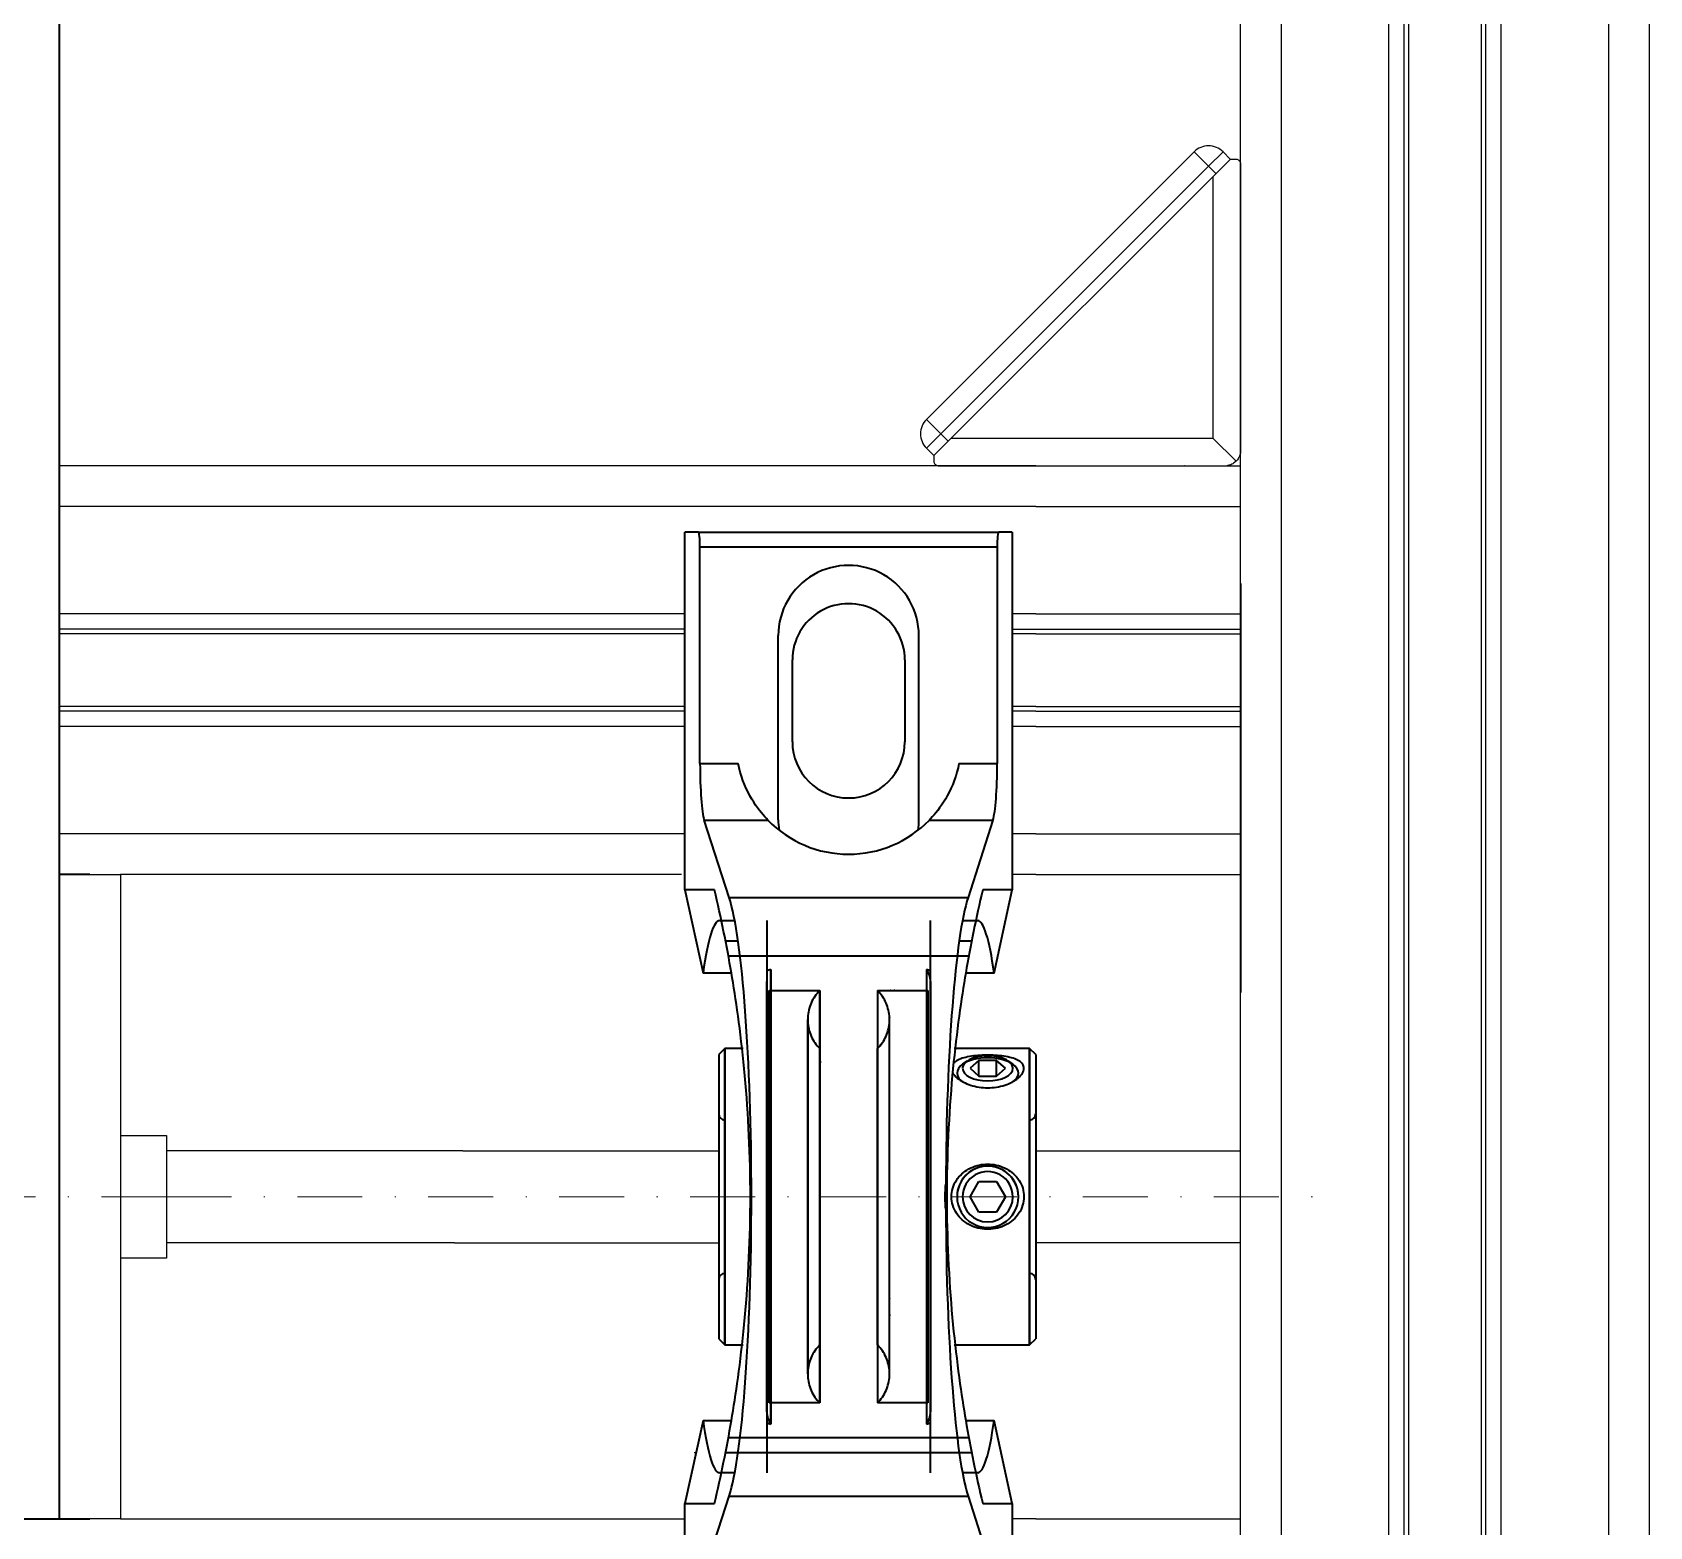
# Model space of a CAD drawing. Header units: millimetres. Extents: x -3183 to 3067, y 1033 to 2218.
# Drawn here: x 2220 to 2378.1, y 1538.7 to 1684.9 of the extents above; entities that cross this region are included whole.
import ezdxf

# ---------------------------------------------------------------- set-up
doc = ezdxf.new("R2010")
doc.units = ezdxf.units.MM
doc.linetypes.add('KRESKAKROPKA2', pattern=[12.7, 6.35, -3.175, 0, -3.175])
doc.linetypes.add('phl_thick', pattern=[0])
doc.layers.add('Kontury', color=7, linetype='Continuous', lineweight=35)
doc.layers.add('oś', color=7, linetype='KRESKAKROPKA2', lineweight=13)
doc.layers.add('projection', color=7, linetype='Continuous')

msp = doc.modelspace()

# ---------------------------------------------------------------- linework, layer by layer
for p, q in [((2318.1088, 1642.51544), (2222.6088, 1642.51544)), ((2318.1088, 1638.51544), (2222.6088, 1638.51544)), ((2283.79812, 1628.01544), (2222.6088, 1628.01544)), ((2318.1088, 1628.01544), (2315.79812, 1628.01544)), ((2283.79812, 1626.51544), (2222.6088, 1626.51544)), ((2283.79812, 1626.07305), (2222.6088, 1626.07305)), ((2315.79812, 1626.51544), (2318.1088, 1626.51544)), ((2318.1088, 1626.07305), (2315.79812, 1626.07305)), ((2283.79812, 1618.95783), (2222.6088, 1618.95783)), ((2283.79812, 1618.51544), (2222.6088, 1618.51544)), ((2318.1088, 1618.95783), (2315.79812, 1618.95783)), ((2318.1088, 1618.51544), (2315.79812, 1618.51544)), ((2283.79812, 1617.01544), (2222.6088, 1617.01544)), ((2318.1088, 1617.01544), (2315.79812, 1617.01544)), ((2283.79812, 1606.51544), (2222.6088, 1606.51544)), ((2318.1088, 1606.51544), (2315.79812, 1606.51544)), ((2225.6088, 1602.51544), (2228.6088, 1602.51544)), ((2228.6088, 1602.51544), (2228.6088, 1539.51544)), ((2283.47082, 1602.51544), (2228.6088, 1602.51544)), ((2318.1088, 1602.51544), (2315.79812, 1602.51544)), ((2228.6088, 1577.01544), (2233.1088, 1577.01544)), ((2233.1088, 1577.01544), (2233.1088, 1565.01544)), ((2262.09793, 1575.51544), (2233.1088, 1575.51544)), ((2262.09793, 1575.51544), (2265.23714, 1575.51544)), ((2265.23714, 1575.51544), (2287.09812, 1575.51544)), ((2318.09812, 1575.51544), (2338.1088, 1575.51544)), ((2261.2847, 1566.51544), (2233.1088, 1566.51544)), ((2261.2847, 1566.51544), (2265.23714, 1566.51544)), ((2265.23714, 1566.51544), (2287.09812, 1566.51544)), ((2338.1088, 1566.51544), (2318.09812, 1566.51544)), ((2233.1088, 1565.01544), (2228.6088, 1565.01544)), ((2284.68508, 1546.01544), (2284.88909, 1546.01544)), ((2228.6088, 1539.51544), (2225.6088, 1539.51544)), ((2228.6088, 1539.51544), (2250.27382, 1539.51544)), ((2250.27382, 1539.51544), (2283.79812, 1539.51544)), ((2318.1088, 1539.51544), (2315.79812, 1539.51544))]:
    msp.add_line(p, q)
at = {"layer": 'Kontury'}
for p, q in [((2222.6088, 1916.79216), (2222.6088, 1539.51544)), ((2283.79812, 1601.01544), (2283.79812, 1636.01544)), ((2285.12351, 1636.01544), (2283.79812, 1636.01544)), ((2285.12351, 1636.01544), (2314.47273, 1636.01544)), ((2315.79812, 1636.01544), (2314.47273, 1636.01544)), ((2315.79812, 1636.01544), (2315.79812, 1601.01544)), ((2285.27077, 1634.56544), (2314.32546, 1634.56544)), ((2285.27077, 1613.38564), (2285.27077, 1634.56544)), ((2314.32546, 1634.56544), (2314.32546, 1613.38564)), ((2338.1088, 1630.99955), (2338.1088, 1590.99955)), ((2292.92312, 1625.89044), (2292.92312, 1625.89044)), ((2292.92312, 1607.89044), (2292.92312, 1625.89044)), ((2306.67312, 1625.89044), (2306.67312, 1625.89044)), ((2306.67312, 1607.89044), (2306.67312, 1625.89044)), ((2294.29812, 1615.51544), (2294.29812, 1623.51544)), ((2294.29812, 1623.51544), (2294.29812, 1623.51544)), ((2305.29812, 1623.51544), (2305.29812, 1615.51544)), ((2305.29812, 1623.51544), (2305.29812, 1623.51544)), ((2294.29812, 1615.51544), (2294.29812, 1615.51544)), ((2305.29812, 1615.51544), (2305.29812, 1615.51544)), ((2285.27077, 1613.38564), (2289.00627, 1613.38564)), ((2289.09675, 1612.97001), (2289.00627, 1613.38564)), ((2289.20438, 1612.5538), (2289.09675, 1612.97001)), ((2310.49948, 1612.97001), (2310.39186, 1612.5538)), ((2310.58996, 1613.38564), (2310.49948, 1612.97001)), ((2310.58996, 1613.38564), (2314.32546, 1613.38564)), ((2289.32855, 1612.14082), (2289.20438, 1612.5538)), ((2289.46834, 1611.73468), (2289.32855, 1612.14082)), ((2289.62204, 1611.33854), (2289.46834, 1611.73468)), ((2289.78778, 1610.95549), (2289.62204, 1611.33854)), ((2309.9742, 1611.33854), (2309.80845, 1610.95549)), ((2310.12789, 1611.73468), (2309.9742, 1611.33854)), ((2310.26768, 1612.14082), (2310.12789, 1611.73468)), ((2310.39186, 1612.5538), (2310.26768, 1612.14082)), ((2289.96353, 1610.588), (2289.78778, 1610.95549)), ((2290.14665, 1610.23825), (2289.96353, 1610.588)), ((2290.33442, 1609.90843), (2290.14665, 1610.23825)), ((2290.52389, 1609.60038), (2290.33442, 1609.90843)), ((2290.71189, 1609.31541), (2290.52389, 1609.60038)), ((2309.07234, 1609.60038), (2308.88434, 1609.31541)), ((2309.26181, 1609.90843), (2309.07234, 1609.60038)), ((2309.44958, 1610.23825), (2309.26181, 1609.90843)), ((2309.6327, 1610.588), (2309.44958, 1610.23825)), ((2309.80845, 1610.95549), (2309.6327, 1610.588)), ((2290.89739, 1609.05192), (2290.71189, 1609.31541)), ((2291.08444, 1608.80199), (2290.89739, 1609.05192)), ((2291.26959, 1608.5682), (2291.08444, 1608.80199)), ((2291.44866, 1608.35402), (2291.26959, 1608.5682)), ((2291.6172, 1608.16207), (2291.44866, 1608.35402)), ((2291.77069, 1607.99477), (2291.6172, 1608.16207)), ((2291.90477, 1607.85414), (2291.77069, 1607.99477)), ((2307.82554, 1607.99477), (2307.69138, 1607.85408)), ((2307.97904, 1608.16207), (2307.82554, 1607.99477)), ((2308.14757, 1608.35402), (2307.97904, 1608.16207)), ((2308.32665, 1608.5682), (2308.14757, 1608.35402)), ((2308.51179, 1608.80199), (2308.32665, 1608.5682)), ((2308.69884, 1609.05192), (2308.51179, 1608.80199)), ((2308.88434, 1609.31541), (2308.69884, 1609.05192)), ((2285.6827, 1607.85408), (2291.90486, 1607.85408)), ((2288.11774, 1600.29455), (2285.6827, 1607.85408)), ((2292.92312, 1607.89044), (2292.92312, 1607.89044)), ((2306.67312, 1607.89044), (2306.67312, 1607.89044)), ((2307.69138, 1607.85408), (2313.91353, 1607.85408)), ((2313.91353, 1607.85408), (2311.47849, 1600.29455)), ((2225.6088, 1602.51544), (2222.6088, 1602.51544)), ((2283.79812, 1601.01544), (2285.57205, 1592.88544)), ((2286.68922, 1601.01544), (2283.79812, 1601.01544)), ((2288.11774, 1600.29455), (2311.47849, 1600.29455)), ((2315.79812, 1601.01544), (2312.90701, 1601.01544)), ((2314.02419, 1592.88544), (2315.79812, 1601.01544)), ((2287.18015, 1598.01544), (2288.66411, 1598.01544)), ((2291.79812, 1598.01544), (2291.79812, 1544.01544)), ((2307.79812, 1544.01544), (2307.79812, 1598.01544)), ((2310.93213, 1598.01544), (2312.41608, 1598.01544)), ((2288.98981, 1596.01544), (2287.77162, 1596.01544)), ((2311.82461, 1596.01544), (2310.60642, 1596.01544)), ((2288.04724, 1594.56544), (2311.549, 1594.56544)), ((2288.34531, 1592.88544), (2285.57205, 1592.88544)), ((2288.42538, 1592.41094), (2288.34531, 1592.88542)), ((2288.50616, 1591.92108), (2288.42538, 1592.41094)), ((2292.18889, 1593.24941), (2292.18889, 1548.78146)), ((2292.18889, 1548.78146), (2292.18889, 1593.24941)), ((2307.40735, 1593.24941), (2307.40735, 1548.78146)), ((2307.40735, 1593.24941), (2307.40735, 1548.78146)), ((2311.17085, 1592.41094), (2311.09007, 1591.92108)), ((2311.25092, 1592.88542), (2311.17085, 1592.41094)), ((2314.02419, 1592.88544), (2311.25092, 1592.88544)), ((2288.58728, 1591.41694), (2288.50616, 1591.92108)), ((2288.66839, 1590.8998), (2288.58728, 1591.41694)), ((2288.74913, 1590.37099), (2288.66839, 1590.8998)), ((2291.79812, 1571.01544), (2291.79812, 1592.06182)), ((2292.04812, 1591.17229), (2296.96969, 1591.17229)), ((2292.04812, 1550.85858), (2292.04812, 1591.17229)), ((2296.49813, 1590.60441), (2296.39725, 1590.44959)), ((2296.60605, 1590.7544), (2296.49813, 1590.60441)), ((2296.72078, 1590.89925), (2296.60605, 1590.7544)), ((2296.84208, 1591.03865), (2296.72078, 1590.89925)), ((2296.96969, 1591.17229), (2296.84208, 1591.03865)), ((2296.96969, 1550.85858), (2296.96969, 1591.17229)), ((2296.96969, 1591.17229), (2296.96969, 1550.85858)), ((2302.62654, 1591.17229), (2302.62654, 1550.85858)), ((2302.75415, 1591.03865), (2302.62654, 1591.17229)), ((2302.62654, 1591.17229), (2307.54812, 1591.17229)), ((2302.62654, 1591.17229), (2302.62654, 1550.85858)), ((2302.87545, 1590.89925), (2302.75415, 1591.03865)), ((2302.99019, 1590.7544), (2302.87545, 1590.89925)), ((2303.09811, 1590.60441), (2302.99019, 1590.7544)), ((2303.19898, 1590.44959), (2303.09811, 1590.60441)), ((2303.84794, 1591.15844), (2303.83852, 1591.15096)), ((2303.85821, 1591.1655), (2303.84794, 1591.15844)), ((2303.86926, 1591.1721), (2303.85821, 1591.1655)), ((2303.88101, 1591.17824), (2303.86926, 1591.1721)), ((2303.8934, 1591.1839), (2303.88101, 1591.17824)), ((2303.90635, 1591.18904), (2303.8934, 1591.1839)), ((2304.28536, 1591.18485), (2304.26584, 1591.19)), ((2304.3048, 1591.17922), (2304.28536, 1591.18485)), ((2304.32406, 1591.17313), (2304.3048, 1591.17922)), ((2304.34306, 1591.16658), (2304.32406, 1591.17313)), ((2304.36169, 1591.15961), (2304.34306, 1591.16658)), ((2304.37989, 1591.15222), (2304.36169, 1591.15961)), ((2307.54812, 1591.17229), (2307.54812, 1550.85858)), ((2307.79812, 1592.06182), (2307.79812, 1571.01544)), ((2310.92784, 1590.8998), (2310.84711, 1590.37099)), ((2311.00895, 1591.41694), (2310.92784, 1590.8998)), ((2311.09007, 1591.92108), (2311.00895, 1591.41694)), ((2288.82937, 1589.83037), (2288.74913, 1590.37099)), ((2288.91001, 1589.27051), (2288.82937, 1589.83037)), ((2288.99092, 1588.69066), (2288.91001, 1589.27051)), ((2295.86622, 1589.07886), (2295.83647, 1588.89649)), ((2295.90436, 1589.25967), (2295.86622, 1589.07886)), ((2295.95081, 1589.43852), (2295.90436, 1589.25967)), ((2296.00547, 1589.61503), (2295.95081, 1589.43852)), ((2296.06823, 1589.78883), (2296.00547, 1589.61503)), ((2296.13894, 1589.95955), (2296.06823, 1589.78883)), ((2296.21746, 1590.12682), (2296.13894, 1589.95955)), ((2296.30363, 1590.29028), (2296.21746, 1590.12682)), ((2296.39725, 1590.44959), (2296.30363, 1590.29028)), ((2303.29261, 1590.29028), (2303.19898, 1590.44959)), ((2303.37877, 1590.12682), (2303.29261, 1590.29028)), ((2303.45729, 1589.95955), (2303.37877, 1590.12682)), ((2303.52801, 1589.78883), (2303.45729, 1589.95955)), ((2303.59076, 1589.61503), (2303.52801, 1589.78883)), ((2303.64542, 1589.43852), (2303.59076, 1589.61503)), ((2303.69187, 1589.25967), (2303.64542, 1589.43852)), ((2303.73001, 1589.07886), (2303.69187, 1589.25967)), ((2303.75976, 1588.89649), (2303.73001, 1589.07886)), ((2310.68622, 1589.27051), (2310.60531, 1588.69066)), ((2310.76687, 1589.83037), (2310.68622, 1589.27051)), ((2310.84711, 1590.37099), (2310.76687, 1589.83037)), ((2289.07174, 1588.09145), (2288.99092, 1588.69066)), ((2289.1521, 1587.47352), (2289.07174, 1588.09145)), ((2289.23166, 1586.83768), (2289.1521, 1587.47352)), ((2295.80238, 1588.5286), (2295.79812, 1588.34386)), ((2295.79812, 1588.34387), (2295.79812, 1553.68701)), ((2295.79812, 1553.68701), (2295.79812, 1588.34387)), ((2295.79812, 1588.34386), (2295.80238, 1588.15913)), ((2295.81518, 1588.71294), (2295.80238, 1588.5286)), ((2295.80238, 1588.15913), (2295.81518, 1587.97479)), ((2295.83647, 1588.89649), (2295.81518, 1588.71294)), ((2295.81518, 1587.97479), (2295.83647, 1587.79124)), ((2295.83647, 1587.79124), (2295.86622, 1587.60887)), ((2295.86622, 1587.60887), (2295.90436, 1587.42806)), ((2295.90436, 1587.42806), (2295.95081, 1587.24921)), ((2303.64542, 1587.24921), (2303.69187, 1587.42806)), ((2303.69187, 1587.42806), (2303.73001, 1587.60887)), ((2303.73001, 1587.60887), (2303.75976, 1587.79124)), ((2303.78105, 1588.71294), (2303.75976, 1588.89649)), ((2303.75976, 1587.79124), (2303.78105, 1587.97479)), ((2303.79385, 1588.5286), (2303.78105, 1588.71294)), ((2303.78105, 1587.97479), (2303.79385, 1588.15913)), ((2303.79812, 1588.34386), (2303.79385, 1588.5286)), ((2303.79385, 1588.15913), (2303.79812, 1588.34386)), ((2303.79812, 1588.47179), (2303.79853, 1588.48071)), ((2303.79856, 1588.46258), (2303.79812, 1588.47179)), ((2303.79812, 1553.68701), (2303.79812, 1588.34387)), ((2303.79812, 1553.68701), (2303.79812, 1588.34387)), ((2303.79853, 1588.48071), (2303.79979, 1588.48971)), ((2303.79989, 1588.45325), (2303.79856, 1588.46258)), ((2303.79979, 1588.48971), (2303.80188, 1588.49877)), ((2303.80211, 1588.44384), (2303.79989, 1588.45325)), ((2303.80188, 1588.49877), (2303.80482, 1588.50784)), ((2303.80523, 1588.43439), (2303.80211, 1588.44384)), ((2303.80482, 1588.50784), (2303.8086, 1588.51688)), ((2303.80925, 1588.42494), (2303.80523, 1588.43439)), ((2303.8086, 1588.51688), (2303.81324, 1588.52587)), ((2303.81417, 1588.41554), (2303.80925, 1588.42494)), ((2303.81324, 1588.52587), (2303.81873, 1588.53475)), ((2303.82, 1588.40622), (2303.81417, 1588.41554)), ((2310.44413, 1587.47352), (2310.36457, 1586.83768)), ((2310.5245, 1588.09145), (2310.44413, 1587.47352)), ((2310.60531, 1588.69066), (2310.5245, 1588.09145)), ((2289.31006, 1586.18471), (2289.23166, 1586.83768)), ((2289.38693, 1585.51544), (2289.31006, 1586.18471)), ((2295.95081, 1587.24921), (2296.00547, 1587.0727)), ((2296.00547, 1587.0727), (2296.06823, 1586.8989)), ((2296.06823, 1586.8989), (2296.13894, 1586.72818)), ((2296.13894, 1586.72818), (2296.21746, 1586.56091)), ((2296.21746, 1586.56091), (2296.30363, 1586.39745)), ((2296.30363, 1586.39745), (2296.39725, 1586.23814)), ((2296.39725, 1586.23814), (2296.49813, 1586.08332)), ((2296.49813, 1586.08332), (2296.60605, 1585.93333)), ((2296.60605, 1585.93333), (2296.72078, 1585.78848)), ((2302.87545, 1585.78848), (2302.99019, 1585.93333)), ((2302.99019, 1585.93333), (2303.09811, 1586.08332)), ((2303.09811, 1586.08332), (2303.19898, 1586.23814)), ((2303.19898, 1586.23814), (2303.29261, 1586.39745)), ((2303.29261, 1586.39745), (2303.37877, 1586.56091)), ((2303.37877, 1586.56091), (2303.45729, 1586.72818)), ((2303.45729, 1586.72818), (2303.52801, 1586.8989)), ((2303.52801, 1586.8989), (2303.59076, 1587.0727)), ((2303.59076, 1587.0727), (2303.64542, 1587.24921)), ((2310.28618, 1586.18471), (2310.2093, 1585.51544)), ((2310.36457, 1586.83768), (2310.28618, 1586.18471)), ((2287.69812, 1585.51544), (2287.09812, 1584.91544)), ((2287.09812, 1584.91544), (2287.09812, 1571.01544)), ((2287.69812, 1571.01544), (2287.69812, 1585.51544)), ((2287.69812, 1585.51544), (2287.69812, 1571.01544)), ((2289.49334, 1585.51544), (2287.69812, 1585.51544)), ((2289.45863, 1584.86162), (2289.38693, 1585.51544)), ((2289.52835, 1584.19459), (2289.45863, 1584.86162)), ((2296.72078, 1585.78848), (2296.84208, 1585.64908)), ((2296.84208, 1585.64908), (2296.96969, 1585.51544)), ((2296.96969, 1571.01544), (2296.96969, 1585.51544)), ((2296.96969, 1585.51544), (2296.96969, 1571.01544)), ((2302.62654, 1585.51544), (2302.75415, 1585.64908)), ((2302.62654, 1571.01544), (2302.62654, 1585.51544)), ((2302.62654, 1585.51544), (2302.62654, 1571.01544)), ((2302.75415, 1585.64908), (2302.87545, 1585.78848)), ((2310.1376, 1584.86162), (2310.06788, 1584.19459)), ((2317.49812, 1585.51544), (2310.10289, 1585.51544)), ((2310.2093, 1585.51544), (2310.1376, 1584.86162)), ((2310.35372, 1584.30543), (2310.24002, 1584.22962)), ((2310.47949, 1584.37569), (2310.35372, 1584.30543)), ((2310.61602, 1584.44021), (2310.47949, 1584.37569)), ((2310.76165, 1584.49895), (2310.61602, 1584.44021)), ((2310.91449, 1584.55198), (2310.76165, 1584.49895)), ((2311.07397, 1584.59973), (2310.91449, 1584.55198)), ((2311.39056, 1584.28259), (2310.94863, 1583.9701)), ((2311.24408, 1584.6437), (2311.07397, 1584.59973)), ((2311.42435, 1584.68382), (2311.24408, 1584.6437)), ((2311.61373, 1584.71986), (2311.42435, 1584.68382)), ((2311.81099, 1584.75171), (2311.61373, 1584.71986)), ((2312.53209, 1584.32281), (2311.66607, 1583.57281)), ((2312.01476, 1584.77933), (2311.81099, 1584.75171)), ((2312.22369, 1584.80271), (2312.01476, 1584.77933)), ((2312.43642, 1584.82189), (2312.22369, 1584.80271)), ((2312.6514, 1584.83697), (2312.43642, 1584.82189)), ((2312.53209, 1582.80726), (2312.53209, 1584.32281)), ((2314.26414, 1584.32281), (2312.53209, 1584.32281)), ((2312.86703, 1584.84804), (2312.6514, 1584.83697)), ((2313.08169, 1584.85522), (2312.86703, 1584.84804)), ((2313.29366, 1584.85873), (2313.08169, 1584.85522)), ((2313.50257, 1584.85873), (2313.29366, 1584.85873)), ((2313.71455, 1584.85522), (2313.50257, 1584.85873)), ((2313.9292, 1584.84804), (2313.71455, 1584.85522)), ((2314.14483, 1584.83697), (2313.9292, 1584.84804)), ((2314.35981, 1584.82189), (2314.14483, 1584.83697)), ((2314.26414, 1582.80726), (2314.26414, 1584.32281)), ((2315.13017, 1583.57281), (2314.26414, 1584.32281)), ((2314.57254, 1584.80271), (2314.35981, 1584.82189)), ((2314.78148, 1584.77933), (2314.57254, 1584.80271)), ((2314.98525, 1584.75171), (2314.78148, 1584.77933)), ((2315.18251, 1584.71986), (2314.98525, 1584.75171)), ((2315.37189, 1584.68382), (2315.18251, 1584.71986)), ((2315.55215, 1584.6437), (2315.37189, 1584.68382)), ((2315.84761, 1583.9701), (2315.40568, 1584.28259)), ((2315.72226, 1584.59973), (2315.55215, 1584.6437)), ((2315.88174, 1584.55198), (2315.72226, 1584.59973)), ((2316.03458, 1584.49895), (2315.88174, 1584.55198)), ((2316.18021, 1584.44021), (2316.03458, 1584.49895)), ((2316.31675, 1584.37569), (2316.18021, 1584.44021)), ((2316.44252, 1584.30543), (2316.31675, 1584.37569)), ((2316.55621, 1584.22962), (2316.44252, 1584.30543)), ((2317.49812, 1571.01544), (2317.49812, 1585.51544)), ((2317.49812, 1585.51544), (2317.49812, 1571.01544)), ((2318.09812, 1584.91544), (2317.49812, 1585.51544)), ((2318.09812, 1584.91544), (2318.09812, 1571.01544)), ((2289.59578, 1583.51518), (2289.52835, 1584.19459)), ((2289.66066, 1582.82428), (2289.59578, 1583.51518)), ((2289.72272, 1582.12287), (2289.66066, 1582.82428)), ((2295.7102, 1584.2104), (2295.90918, 1584.19099)), ((2296.90481, 1584.197), (2297.10106, 1584.21769)), ((2309.93558, 1582.82428), (2309.87351, 1582.12287)), ((2310.00045, 1583.51518), (2309.93558, 1582.82428)), ((2309.96754, 1583.16468), (2310.00029, 1583.10167)), ((2310.00029, 1583.10167), (2310.08096, 1582.97993)), ((2310.06788, 1584.19459), (2310.00045, 1583.51518)), ((2310.13968, 1584.14846), (2310.05369, 1584.06216)), ((2310.08096, 1582.97993), (2310.17848, 1582.85905)), ((2310.24002, 1584.22962), (2310.13968, 1584.14846)), ((2310.17848, 1582.85905), (2310.29195, 1582.74017)), ((2310.29195, 1582.74017), (2310.41995, 1582.62446)), ((2311.66607, 1583.57281), (2312.53209, 1582.82281)), ((2312.53209, 1582.82281), (2314.26414, 1582.82281)), ((2312.53209, 1582.80726), (2314.26414, 1582.80726)), ((2314.26414, 1582.82281), (2315.13017, 1583.57281)), ((2316.37628, 1582.62446), (2316.50428, 1582.74017)), ((2316.50428, 1582.74017), (2316.61776, 1582.85905)), ((2316.65655, 1584.14846), (2316.55621, 1584.22962)), ((2316.61776, 1582.85905), (2316.71527, 1582.97993)), ((2316.74254, 1584.06216), (2316.65655, 1584.14846)), ((2316.71527, 1582.97993), (2316.79594, 1583.10167)), ((2316.81353, 1583.97119), (2316.74254, 1584.06216)), ((2316.79594, 1583.10167), (2316.85902, 1583.22301)), ((2316.8689, 1583.87607), (2316.81353, 1583.97119)), ((2316.85902, 1583.22301), (2316.90386, 1583.34274)), ((2316.90822, 1583.7774), (2316.8689, 1583.87607)), ((2316.90386, 1583.34274), (2316.93054, 1583.4597)), ((2316.93162, 1583.67602), (2316.90822, 1583.7774)), ((2316.93054, 1583.4597), (2316.93937, 1583.57281)), ((2316.93937, 1583.57281), (2316.93162, 1583.67602)), ((2289.78173, 1581.4119), (2289.72272, 1582.12287)), ((2289.83746, 1580.69219), (2289.78173, 1581.4119)), ((2309.8145, 1581.4119), (2309.75877, 1580.69219)), ((2309.87351, 1582.12287), (2309.8145, 1581.4119)), ((2310.41995, 1582.62446), (2310.56092, 1582.51311)), ((2310.56092, 1582.51311), (2310.71306, 1582.40726)), ((2310.71306, 1582.40726), (2310.86185, 1582.31503)), ((2310.86185, 1582.31503), (2311.01668, 1582.22894)), ((2311.01668, 1582.22894), (2311.18084, 1582.14715)), ((2311.18084, 1582.14715), (2311.35529, 1582.0695)), ((2311.35529, 1582.0695), (2311.53902, 1581.99696)), ((2311.53902, 1581.99696), (2311.73093, 1581.93041)), ((2311.73093, 1581.93041), (2311.92974, 1581.87052)), ((2311.92974, 1581.87052), (2312.13411, 1581.81793)), ((2312.13411, 1581.81793), (2312.34279, 1581.77315)), ((2312.34279, 1581.77315), (2312.55433, 1581.73645)), ((2312.55433, 1581.73645), (2312.7672, 1581.70804)), ((2312.7672, 1581.70804), (2312.97988, 1581.68806)), ((2312.97988, 1581.68806), (2313.19073, 1581.67628)), ((2313.19073, 1581.67628), (2313.39812, 1581.67242)), ((2313.39812, 1581.67242), (2313.60551, 1581.67628)), ((2313.60551, 1581.67628), (2313.81636, 1581.68806)), ((2313.81636, 1581.68806), (2314.02903, 1581.70804)), ((2314.02903, 1581.70804), (2314.24191, 1581.73645)), ((2314.24191, 1581.73645), (2314.45344, 1581.77315)), ((2314.45344, 1581.77315), (2314.66212, 1581.81793)), ((2314.66212, 1581.81793), (2314.86649, 1581.87052)), ((2314.86649, 1581.87052), (2315.0653, 1581.93041)), ((2315.0653, 1581.93041), (2315.25721, 1581.99696)), ((2315.25721, 1581.99696), (2315.44094, 1582.0695)), ((2315.44094, 1582.0695), (2315.61539, 1582.14715)), ((2315.61539, 1582.14715), (2315.77955, 1582.22894)), ((2315.77955, 1582.22894), (2315.93438, 1582.31503)), ((2315.84761, 1582.23805), (2316.17975, 1582.4729)), ((2315.93438, 1582.31503), (2316.08317, 1582.40726)), ((2316.08317, 1582.40726), (2316.23531, 1582.51311)), ((2316.23531, 1582.51311), (2316.37628, 1582.62446)), ((2289.88972, 1579.96455), (2289.83746, 1580.69219)), ((2289.93832, 1579.23005), (2289.88972, 1579.96455)), ((2309.70652, 1579.96455), (2309.65792, 1579.23005)), ((2309.75877, 1580.69219), (2309.70652, 1579.96455)), ((2287.69812, 1571.01544), (2287.69812, 1578.51544)), ((2287.69812, 1578.51544), (2287.69812, 1571.01544)), ((2289.98307, 1578.48973), (2289.93832, 1579.23005)), ((2290.02383, 1577.74469), (2289.98307, 1578.48973)), ((2309.61316, 1578.48973), (2309.57241, 1577.74469)), ((2309.65792, 1579.23005), (2309.61316, 1578.48973)), ((2317.49812, 1571.01544), (2317.49812, 1578.51544)), ((2317.49812, 1571.01544), (2317.49812, 1578.51544)), ((2290.06047, 1576.99606), (2290.02383, 1577.74469)), ((2290.09289, 1576.24496), (2290.06047, 1576.99606)), ((2309.53576, 1576.99606), (2309.50334, 1576.24496)), ((2309.57241, 1577.74469), (2309.53576, 1576.99606)), ((2290.12099, 1575.49252), (2290.09289, 1576.24496)), ((2290.14474, 1574.73988), (2290.12099, 1575.49252)), ((2309.47524, 1575.49252), (2309.45149, 1574.73988)), ((2309.50334, 1576.24496), (2309.47524, 1575.49252)), ((2290.16412, 1573.98823), (2290.14474, 1574.73988)), ((2290.1791, 1573.23876), (2290.16412, 1573.98823)), ((2290.18971, 1572.49266), (2290.1791, 1573.23876)), ((2309.41713, 1573.23876), (2309.40652, 1572.49266)), ((2309.43211, 1573.98823), (2309.41713, 1573.23876)), ((2309.45149, 1574.73988), (2309.43211, 1573.98823)), ((2310.72893, 1573.10502), (2310.87725, 1573.24917)), ((2310.87725, 1573.24917), (2311.03154, 1573.38198)), ((2311.03154, 1573.38198), (2311.19538, 1573.50687)), ((2311.19538, 1573.50687), (2311.36926, 1573.62398)), ((2311.36926, 1573.62398), (2311.5522, 1573.73212)), ((2311.5522, 1573.73212), (2311.74312, 1573.83031)), ((2311.74312, 1573.83031), (2311.94074, 1573.91785)), ((2311.94074, 1573.91785), (2312.14377, 1573.9941)), ((2312.14377, 1573.9941), (2312.35097, 1574.05859)), ((2312.35097, 1574.05859), (2312.56094, 1574.11113)), ((2312.56094, 1574.11113), (2312.77218, 1574.15161)), ((2312.77218, 1574.15161), (2312.98317, 1574.18001)), ((2312.98317, 1574.18001), (2313.19235, 1574.19671)), ((2313.19235, 1574.19671), (2313.39812, 1574.20217)), ((2313.39812, 1574.20217), (2313.60388, 1574.19671)), ((2313.60388, 1574.19671), (2313.81306, 1574.18001)), ((2313.81306, 1574.18001), (2314.02406, 1574.15161)), ((2314.02406, 1574.15161), (2314.23529, 1574.11113)), ((2314.23529, 1574.11113), (2314.44526, 1574.05859)), ((2314.44526, 1574.05859), (2314.65247, 1573.9941)), ((2314.65247, 1573.9941), (2314.8555, 1573.91785)), ((2314.8555, 1573.91785), (2315.05312, 1573.83031)), ((2315.05312, 1573.83031), (2315.24403, 1573.73212)), ((2315.24403, 1573.73212), (2315.42697, 1573.62398)), ((2315.42697, 1573.62398), (2315.60085, 1573.50687)), ((2315.60085, 1573.50687), (2315.76469, 1573.38198)), ((2315.76469, 1573.38198), (2315.91898, 1573.24917)), ((2315.91898, 1573.24917), (2316.06731, 1573.10502)), ((2290.19603, 1571.75115), (2290.18971, 1572.49266)), ((2290.19812, 1571.01544), (2290.19603, 1571.75115)), ((2309.25387, 1571.42386), (2309.26111, 1571.62916)), ((2309.26111, 1571.62916), (2309.27148, 1571.83506)), ((2309.27148, 1571.83506), (2309.2847, 1572.0415)), ((2309.2847, 1572.0415), (2309.30089, 1572.24837)), ((2309.40021, 1571.75115), (2309.39812, 1571.01544)), ((2309.40652, 1572.49266), (2309.40021, 1571.75115)), ((2309.88677, 1571.42675), (2309.92452, 1571.63311)), ((2309.92452, 1571.63311), (2309.97769, 1571.83771)), ((2309.97769, 1571.83771), (2310.04591, 1572.03905)), ((2310.04591, 1572.03905), (2310.12859, 1572.23566)), ((2310.12859, 1572.23566), (2310.22514, 1572.42613)), ((2310.22514, 1572.42613), (2310.33468, 1572.6094)), ((2310.33468, 1572.6094), (2310.45601, 1572.78435)), ((2310.45601, 1572.78435), (2310.58792, 1572.94985)), ((2310.58792, 1572.94985), (2310.72893, 1573.10502)), ((2311.66607, 1571.01544), (2312.53209, 1572.51544)), ((2312.53209, 1572.51544), (2312.53209, 1572.51544)), ((2312.53209, 1572.51544), (2314.26414, 1572.51544)), ((2314.26414, 1572.51544), (2314.26414, 1572.51544)), ((2314.26414, 1572.51544), (2315.13017, 1571.01544)), ((2316.06731, 1573.10502), (2316.20831, 1572.94985)), ((2316.20831, 1572.94985), (2316.34022, 1572.78435)), ((2316.34022, 1572.78435), (2316.46155, 1572.6094)), ((2316.46155, 1572.6094), (2316.57109, 1572.42613)), ((2316.57109, 1572.42613), (2316.66765, 1572.23566)), ((2316.66765, 1572.23566), (2316.75032, 1572.03905)), ((2316.75032, 1572.03905), (2316.81854, 1571.83771)), ((2316.81854, 1571.83771), (2316.87171, 1571.63311)), ((2316.87171, 1571.63311), (2316.90946, 1571.42675)), ((2287.09812, 1571.01544), (2287.09812, 1557.11544)), ((2287.69812, 1563.51544), (2287.69812, 1571.01544)), ((2287.69812, 1571.01544), (2287.69812, 1563.51544)), ((2287.69812, 1571.01544), (2287.69812, 1556.51544)), ((2287.69812, 1556.51544), (2287.69812, 1571.01544)), ((2290.18971, 1569.53822), (2290.19603, 1570.27973)), ((2290.19603, 1570.27973), (2290.19812, 1571.01544)), ((2291.79812, 1549.96906), (2291.79812, 1571.01544)), ((2295.75503, 1571.19594), (2295.76407, 1571.17691)), ((2295.76516, 1570.85646), (2295.7564, 1570.83766)), ((2295.76407, 1571.17691), (2295.77208, 1571.15738)), ((2295.77291, 1570.87573), (2295.76516, 1570.85646)), ((2295.77208, 1571.15738), (2295.77901, 1571.13745)), ((2295.77962, 1570.89537), (2295.77291, 1570.87573)), ((2295.77901, 1571.13745), (2295.78486, 1571.11723)), ((2295.78528, 1570.91529), (2295.77962, 1570.89537)), ((2295.78486, 1571.11723), (2295.78964, 1571.09682)), ((2295.78991, 1570.93538), (2295.78528, 1570.91529)), ((2295.78964, 1571.09682), (2295.79335, 1571.07633)), ((2295.79351, 1570.95554), (2295.78991, 1570.93538)), ((2295.79335, 1571.07633), (2295.796, 1571.05586)), ((2295.79607, 1570.97567), (2295.79351, 1570.95554)), ((2295.796, 1571.05586), (2295.79759, 1571.03553)), ((2295.79761, 1570.99567), (2295.79607, 1570.97567)), ((2295.79759, 1571.03553), (2295.79812, 1571.01544)), ((2295.79812, 1571.01544), (2295.79761, 1570.99567)), ((2296.96969, 1556.51544), (2296.96969, 1571.01544)), ((2296.96969, 1571.01544), (2296.96969, 1556.51544)), ((2302.62654, 1571.01544), (2302.62654, 1556.51544)), ((2302.62654, 1556.51544), (2302.62654, 1571.01544)), ((2307.79812, 1571.01544), (2307.79812, 1549.96906)), ((2309.24812, 1571.01544), (2309.24957, 1571.21925)), ((2309.24957, 1570.81162), (2309.24812, 1571.01544)), ((2309.24957, 1571.21925), (2309.25387, 1571.42386)), ((2309.25387, 1570.60702), (2309.24957, 1570.81162)), ((2309.26111, 1570.40172), (2309.25387, 1570.60702)), ((2309.2713, 1570.1958), (2309.26111, 1570.40172)), ((2309.2847, 1569.98938), (2309.2713, 1570.1958)), ((2309.39812, 1571.01544), (2309.40021, 1570.27973)), ((2309.40021, 1570.27973), (2309.40652, 1569.53822)), ((2309.85687, 1571.01544), (2309.8643, 1571.22031)), ((2309.86461, 1570.80637), (2309.85687, 1571.01544)), ((2309.8643, 1571.22031), (2309.88677, 1571.42675)), ((2309.88802, 1570.59569), (2309.86461, 1570.80637)), ((2309.92733, 1570.38517), (2309.88802, 1570.59569)), ((2309.9827, 1570.17658), (2309.92733, 1570.38517)), ((2310.05369, 1569.97152), (2309.9827, 1570.17658)), ((2311.66607, 1571.01544), (2311.66607, 1571.01544)), ((2312.53209, 1569.51544), (2311.66607, 1571.01544)), ((2315.13017, 1571.01544), (2314.26414, 1569.51544)), ((2315.13017, 1571.01544), (2315.13017, 1571.01544)), ((2316.81353, 1570.17658), (2316.74254, 1569.97152)), ((2316.8689, 1570.38517), (2316.81353, 1570.17658)), ((2316.90822, 1570.59569), (2316.8689, 1570.38517)), ((2316.93162, 1570.80637), (2316.90822, 1570.59569)), ((2316.90946, 1571.42675), (2316.93193, 1571.22031)), ((2316.93937, 1571.01544), (2316.93162, 1570.80637)), ((2316.93193, 1571.22031), (2316.93937, 1571.01544)), ((2317.49812, 1571.01544), (2317.49812, 1563.51544)), ((2317.49812, 1563.51544), (2317.49812, 1571.01544)), ((2317.49812, 1571.01544), (2317.49812, 1556.51544)), ((2317.49812, 1556.51544), (2317.49812, 1571.01544)), ((2318.09812, 1571.01544), (2318.09812, 1557.11544)), ((2290.16412, 1568.04264), (2290.1791, 1568.79212)), ((2290.1791, 1568.79212), (2290.18971, 1569.53822)), ((2309.30063, 1569.78248), (2309.2847, 1569.98938)), ((2309.40652, 1569.53822), (2309.41713, 1568.79212)), ((2309.41713, 1568.79212), (2309.43211, 1568.04264)), ((2310.13968, 1569.77154), (2310.05369, 1569.97152)), ((2310.24002, 1569.5781), (2310.13968, 1569.77154)), ((2310.35372, 1569.39232), (2310.24002, 1569.5781)), ((2310.47949, 1569.21539), (2310.35372, 1569.39232)), ((2310.61602, 1569.04849), (2310.47949, 1569.21539)), ((2310.76165, 1568.89251), (2310.61602, 1569.04849)), ((2310.91449, 1568.74816), (2310.76165, 1568.89251)), ((2311.07397, 1568.61507), (2310.91449, 1568.74816)), ((2311.24408, 1568.4897), (2311.07397, 1568.61507)), ((2311.42435, 1568.37279), (2311.24408, 1568.4897)), ((2312.53209, 1569.51544), (2312.53209, 1569.51544)), ((2314.26414, 1569.51544), (2312.53209, 1569.51544)), ((2314.26414, 1569.51544), (2314.26414, 1569.51544)), ((2315.55215, 1568.4897), (2315.37189, 1568.37279)), ((2315.72226, 1568.61507), (2315.55215, 1568.4897)), ((2315.88174, 1568.74816), (2315.72226, 1568.61507)), ((2316.03458, 1568.89251), (2315.88174, 1568.74816)), ((2316.18021, 1569.04849), (2316.03458, 1568.89251)), ((2316.31675, 1569.21539), (2316.18021, 1569.04849)), ((2316.44252, 1569.39232), (2316.31675, 1569.21539)), ((2316.55621, 1569.5781), (2316.44252, 1569.39232)), ((2316.65655, 1569.77154), (2316.55621, 1569.5781)), ((2316.74254, 1569.97152), (2316.65655, 1569.77154)), ((2290.12099, 1566.53836), (2290.14474, 1567.29099)), ((2290.14474, 1567.29099), (2290.16412, 1568.04264)), ((2309.43211, 1568.04264), (2309.45149, 1567.29099)), ((2309.45149, 1567.29099), (2309.47524, 1566.53836)), ((2311.61373, 1568.26556), (2311.42435, 1568.37279)), ((2311.81099, 1568.16896), (2311.61373, 1568.26556)), ((2312.01476, 1568.08367), (2311.81099, 1568.16896)), ((2312.22369, 1568.01036), (2312.01476, 1568.08367)), ((2312.43642, 1567.94939), (2312.22369, 1568.01036)), ((2312.6514, 1567.90091), (2312.43642, 1567.94939)), ((2312.86703, 1567.86504), (2312.6514, 1567.90091)), ((2313.08169, 1567.8416), (2312.86703, 1567.86504)), ((2313.29366, 1567.83012), (2313.08169, 1567.8416)), ((2313.50257, 1567.83012), (2313.29366, 1567.83012)), ((2313.71455, 1567.8416), (2313.50257, 1567.83012)), ((2313.9292, 1567.86504), (2313.71455, 1567.8416)), ((2314.14483, 1567.90091), (2313.9292, 1567.86504)), ((2314.35981, 1567.94939), (2314.14483, 1567.90091)), ((2314.57254, 1568.01036), (2314.35981, 1567.94939)), ((2314.78148, 1568.08367), (2314.57254, 1568.01036)), ((2314.98525, 1568.16896), (2314.78148, 1568.08367)), ((2315.18251, 1568.26556), (2314.98525, 1568.16896)), ((2315.37189, 1568.37279), (2315.18251, 1568.26556)), ((2290.06047, 1565.03482), (2290.09289, 1565.78591)), ((2290.09289, 1565.78591), (2290.12099, 1566.53836)), ((2309.47524, 1566.53836), (2309.50334, 1565.78591)), ((2309.50334, 1565.78591), (2309.53576, 1565.03482)), ((2289.98307, 1563.54114), (2290.02383, 1564.28618)), ((2290.02383, 1564.28618), (2290.06047, 1565.03482)), ((2309.53576, 1565.03482), (2309.57241, 1564.28618)), ((2309.57241, 1564.28618), (2309.61316, 1563.54114)), ((2289.88972, 1562.06633), (2289.93832, 1562.80083)), ((2289.93832, 1562.80083), (2289.98307, 1563.54114)), ((2309.61316, 1563.54114), (2309.65792, 1562.80083)), ((2309.65792, 1562.80083), (2309.70652, 1562.06633)), ((2289.72272, 1559.90801), (2289.78173, 1560.61898)), ((2289.78173, 1560.61898), (2289.83746, 1561.33869)), ((2289.83746, 1561.33869), (2289.88972, 1562.06633)), ((2303.79812, 1560.93701), (2303.79853, 1560.95248)), ((2303.79812, 1559.4369), (2303.79812, 1560.93701)), ((2303.79857, 1560.92084), (2303.79812, 1560.93701)), ((2303.79853, 1560.95248), (2303.79979, 1560.96813)), ((2303.79995, 1560.90448), (2303.79857, 1560.92084)), ((2303.79979, 1560.96813), (2303.80188, 1560.9839)), ((2303.80224, 1560.88802), (2303.79995, 1560.90448)), ((2303.80188, 1560.9839), (2303.80482, 1560.99972)), ((2303.80545, 1560.87152), (2303.80224, 1560.88802)), ((2303.80482, 1560.99972), (2303.8086, 1561.01554)), ((2303.8096, 1560.85507), (2303.80545, 1560.87152)), ((2303.8086, 1561.01554), (2303.81324, 1561.03127)), ((2303.81467, 1560.83873), (2303.8096, 1560.85507)), ((2303.81324, 1561.03127), (2303.81873, 1561.04687)), ((2303.82068, 1560.82258), (2303.81467, 1560.83873)), ((2303.81873, 1561.04687), (2303.82507, 1561.06227)), ((2309.70652, 1562.06633), (2309.75877, 1561.33869)), ((2309.75877, 1561.33869), (2309.8145, 1560.61898)), ((2309.8145, 1560.61898), (2309.87351, 1559.90801)), ((2289.59578, 1558.5157), (2289.66066, 1559.20659)), ((2289.66066, 1559.20659), (2289.72272, 1559.90801)), ((2303.79864, 1559.45435), (2303.79812, 1559.4369)), ((2303.79812, 1559.4369), (2303.79863, 1559.41983)), ((2303.79863, 1559.41983), (2303.80016, 1559.40266)), ((2303.80023, 1559.47211), (2303.79864, 1559.45435)), ((2303.80016, 1559.40266), (2303.80273, 1559.38547)), ((2303.80288, 1559.49009), (2303.80023, 1559.47211)), ((2303.80273, 1559.38547), (2303.80632, 1559.36835)), ((2303.80659, 1559.50819), (2303.80288, 1559.49009)), ((2309.87351, 1559.90801), (2309.93558, 1559.20659)), ((2309.93558, 1559.20659), (2310.00045, 1558.5157)), ((2289.45863, 1557.16925), (2289.52835, 1557.83629)), ((2289.52835, 1557.83629), (2289.59578, 1558.5157)), ((2310.00045, 1558.5157), (2310.06788, 1557.83629)), ((2310.06788, 1557.83629), (2310.1376, 1557.16925)), ((2287.09812, 1557.11544), (2287.69812, 1556.51544)), ((2287.69812, 1556.51544), (2289.49334, 1556.51544)), ((2289.23166, 1555.1932), (2289.31006, 1555.84616)), ((2289.31006, 1555.84616), (2289.38693, 1556.51544)), ((2289.38693, 1556.51544), (2289.45863, 1557.16925)), ((2296.39725, 1555.79274), (2296.30363, 1555.63343)), ((2296.49813, 1555.94756), (2296.39725, 1555.79274)), ((2296.60605, 1556.09755), (2296.49813, 1555.94756)), ((2296.72078, 1556.2424), (2296.60605, 1556.09755)), ((2296.84208, 1556.38179), (2296.72078, 1556.2424)), ((2296.96969, 1556.51544), (2296.84208, 1556.38179)), ((2302.75415, 1556.38179), (2302.62654, 1556.51544)), ((2302.87545, 1556.2424), (2302.75415, 1556.38179)), ((2302.99019, 1556.09755), (2302.87545, 1556.2424)), ((2303.09811, 1555.94756), (2302.99019, 1556.09755)), ((2303.19898, 1555.79274), (2303.09811, 1555.94756)), ((2303.29261, 1555.63343), (2303.19898, 1555.79274)), ((2310.10289, 1556.51544), (2317.49812, 1556.51544)), ((2310.1376, 1557.16925), (2310.2093, 1556.51544)), ((2310.2093, 1556.51544), (2310.28618, 1555.84616)), ((2310.28618, 1555.84616), (2310.36457, 1555.1932)), ((2317.49812, 1556.51544), (2318.09812, 1557.11544)), ((2289.07174, 1553.93943), (2289.1521, 1554.55735)), ((2289.1521, 1554.55735), (2289.23166, 1555.1932)), ((2295.83647, 1554.23964), (2295.81518, 1554.05608)), ((2295.86622, 1554.42201), (2295.83647, 1554.23964)), ((2295.90436, 1554.60281), (2295.86622, 1554.42201)), ((2295.95081, 1554.78166), (2295.90436, 1554.60281)), ((2296.00547, 1554.95818), (2295.95081, 1554.78166)), ((2296.06823, 1555.13198), (2296.00547, 1554.95818)), ((2296.13894, 1555.3027), (2296.06823, 1555.13198)), ((2296.21746, 1555.46996), (2296.13894, 1555.3027)), ((2296.30363, 1555.63343), (2296.21746, 1555.46996)), ((2303.37877, 1555.46996), (2303.29261, 1555.63343)), ((2303.45729, 1555.3027), (2303.37877, 1555.46996)), ((2303.52801, 1555.13198), (2303.45729, 1555.3027)), ((2303.59076, 1554.95818), (2303.52801, 1555.13198)), ((2303.64542, 1554.78166), (2303.59076, 1554.95818)), ((2303.69187, 1554.60281), (2303.64542, 1554.78166)), ((2303.73001, 1554.42201), (2303.69187, 1554.60281)), ((2303.75976, 1554.23964), (2303.73001, 1554.42201)), ((2303.78105, 1554.05608), (2303.75976, 1554.23964)), ((2310.36457, 1555.1932), (2310.44413, 1554.55735)), ((2310.44413, 1554.55735), (2310.5245, 1553.93943)), ((2288.82937, 1552.2005), (2288.91001, 1552.76037)), ((2288.91001, 1552.76037), (2288.99092, 1553.34021)), ((2288.99092, 1553.34021), (2289.07174, 1553.93943)), ((2295.80238, 1553.87174), (2295.79812, 1553.68701)), ((2295.79812, 1553.68701), (2295.80238, 1553.50228)), ((2295.81518, 1554.05608), (2295.80238, 1553.87174)), ((2295.80238, 1553.50228), (2295.81518, 1553.31794)), ((2295.81518, 1553.31794), (2295.83647, 1553.13439)), ((2295.83647, 1553.13439), (2295.86622, 1552.95201)), ((2295.86622, 1552.95201), (2295.90436, 1552.77121)), ((2295.90436, 1552.77121), (2295.95081, 1552.59236)), ((2303.64542, 1552.59236), (2303.69187, 1552.77121)), ((2303.69187, 1552.77121), (2303.73001, 1552.95201)), ((2303.73001, 1552.95201), (2303.75976, 1553.13439)), ((2303.75976, 1553.13439), (2303.78105, 1553.31794)), ((2303.79385, 1553.87174), (2303.78105, 1554.05608)), ((2303.78105, 1553.31794), (2303.79385, 1553.50228)), ((2303.79812, 1553.68701), (2303.79385, 1553.87174)), ((2303.79385, 1553.50228), (2303.79812, 1553.68701)), ((2310.5245, 1553.93943), (2310.60531, 1553.34021)), ((2310.60531, 1553.34021), (2310.68622, 1552.76037)), ((2310.68622, 1552.76037), (2310.76687, 1552.2005)), ((2288.58728, 1550.61394), (2288.66839, 1551.13108)), ((2288.66839, 1551.13108), (2288.74913, 1551.65989)), ((2288.74913, 1551.65989), (2288.82937, 1552.2005)), ((2295.95081, 1552.59236), (2296.00547, 1552.41585)), ((2296.00547, 1552.41585), (2296.06823, 1552.24204)), ((2296.06823, 1552.24204), (2296.13894, 1552.07133)), ((2296.13894, 1552.07133), (2296.21746, 1551.90406)), ((2296.21746, 1551.90406), (2296.30363, 1551.74059)), ((2296.30363, 1551.74059), (2296.39725, 1551.58128)), ((2296.39725, 1551.58128), (2296.49813, 1551.42647)), ((2296.49813, 1551.42647), (2296.60605, 1551.27647)), ((2296.60605, 1551.27647), (2296.72078, 1551.13162)), ((2296.72078, 1551.13162), (2296.84208, 1550.99223)), ((2302.75415, 1550.99223), (2302.87545, 1551.13162)), ((2302.87545, 1551.13162), (2302.99019, 1551.27647)), ((2302.99019, 1551.27647), (2303.09811, 1551.42647)), ((2303.09811, 1551.42647), (2303.19898, 1551.58128)), ((2303.19898, 1551.58128), (2303.29261, 1551.74059)), ((2303.29261, 1551.74059), (2303.37877, 1551.90406)), ((2303.37877, 1551.90406), (2303.45729, 1552.07133)), ((2303.45729, 1552.07133), (2303.52801, 1552.24204)), ((2303.52801, 1552.24204), (2303.59076, 1552.41585)), ((2303.59076, 1552.41585), (2303.64542, 1552.59236)), ((2310.76687, 1552.2005), (2310.84711, 1551.65989)), ((2310.84711, 1551.65989), (2310.92784, 1551.13108)), ((2310.92784, 1551.13108), (2311.00895, 1550.61394)), ((2288.34531, 1549.14546), (2288.42538, 1549.61993)), ((2288.42538, 1549.61993), (2288.50616, 1550.1098)), ((2288.50616, 1550.1098), (2288.58728, 1550.61394)), ((2296.96969, 1550.85858), (2292.04812, 1550.85858)), ((2296.84208, 1550.99223), (2296.96969, 1550.85858)), ((2302.62654, 1550.85858), (2302.75415, 1550.99223)), ((2307.54812, 1550.85858), (2302.62654, 1550.85858)), ((2311.00895, 1550.61394), (2311.09007, 1550.1098)), ((2311.09007, 1550.1098), (2311.17085, 1549.61993)), ((2311.17085, 1549.61993), (2311.25092, 1549.14546)), ((2285.57205, 1549.14544), (2283.79812, 1541.01544)), ((2285.57205, 1549.14544), (2288.34531, 1549.14544)), ((2311.25092, 1549.14544), (2314.02419, 1549.14544)), ((2315.79812, 1541.01544), (2314.02419, 1549.14544)), ((2288.04724, 1547.46544), (2311.549, 1547.46544)), ((2287.77162, 1546.01544), (2311.82461, 1546.01544)), ((2288.66411, 1544.01544), (2287.18015, 1544.01544)), ((2312.41608, 1544.01544), (2310.93213, 1544.01544)), ((2285.6827, 1534.1768), (2288.11774, 1541.73633)), ((2288.11774, 1541.73633), (2311.47849, 1541.73633)), ((2311.47849, 1541.73633), (2313.91353, 1534.1768)), ((2283.79812, 1541.01544), (2286.68922, 1541.01544)), ((2283.79812, 1506.01544), (2283.79812, 1541.01544)), ((2312.90701, 1541.01544), (2315.79812, 1541.01544)), ((2315.79812, 1541.01544), (2315.79812, 1506.01544)), ((2190.6088, 1539.51544), (2225.6088, 1539.51544))]:
    msp.add_line(p, q, dxfattribs=at)
for centre, radius, start, end in [((2299.79812, 1625.89044), 6.875, 0, 180.0000198), ((2299.79812, 1623.51544), 5.5, 0, 180.0000198), ((2299.79812, 1615.51544), 5.5, 180.0000198, 0), ((2299.79812, 1607.89044), 6.875, 180.0000198, 188.5535228), ((2299.79812, 1607.89044), 6.875, 351.4464772, 0), ((2299.79812, 1571.01544), 23.5, 108.8926916, 109.9028162), ((2299.79812, 1571.01544), 23.5, 70.0972036, 71.1072709), ((2305.79812, 1592.06182), 2, 0, 36.4269377), ((2287.69812, 1579.11544), 0.6, 179.9999626, 269.9999614), ((2317.49812, 1579.11544), 0.6, 270.000076, 0.0000573), ((2313.39812, 1571.01544), 3, 0, 180.0000198), ((2313.39812, 1571.01544), 3, 0, 179.9999802), ((2313.39812, 1571.01544), 2.45875, 0, 180.0000198), ((2313.39812, 1571.01544), 2.45875, 0, 180.0000198), ((2313.39812, 1571.01544), 3, 179.9999802, 0), ((2313.39812, 1571.01544), 3, 179.9999802, 0), ((2313.39812, 1571.01544), 2.45875, 180.0000198, 0), ((2313.39812, 1571.01544), 2.45875, 180.0000198, 0), ((2287.69812, 1562.91544), 0.6, 90.0000386, 180.0000374), ((2317.49812, 1562.91544), 0.6, 359.9999427, 89.999924), ((2293.79812, 1549.96906), 2, 179.9999626, 216.4269752), ((2305.79812, 1549.96906), 2, 323.5730623, 0), ((2299.79812, 1571.01544), 23.5, 250.0971838, 251.1073084), ((2299.79812, 1571.01544), 23.5, 288.8927291, 289.9027964)]:
    msp.add_arc(centre, radius, start, end, dxfattribs=at)
for centre, major_axis, ratio, start_param, end_param in [((2285.12351, 1634.56544), (0, 1.45), 0.1015625, -1.570796327, 0), ((2314.47273, 1634.56544), (0, -1.45), 0.1015625, -3.141592654, -1.570796327), ((2285.85983, 1613.38564), (0, -5.8), 0.1015625, -1.570796327, -0.305432619), ((2313.7364, 1613.38564), (0, 5.8), 0.1015625, -2.836160034, -1.570796327), ((2299.79812, 1615.51544), (0, 11), 1, 2.341286928, 3.941898379), ((2160.19812, 1571.01544), (-130, 0), 1, -2.972558085, -2.908724475), ((2287.18015, 1571.01544), (0, 30.7), 0.1015625, -2.836160034, -0.305432619), ((2312.41608, 1571.01544), (0, -30.7), 0.1015625, -2.836160034, -1.610968744), ((2439.39812, 1571.01544), (130, 0), 1, 2.908724475, 2.972558085), ((2287.18015, 1571.01544), (0, -27), 0.1015625, 3.141592654, 3.768236977), ((2312.41608, 1571.01544), (0, 27), 0.1015625, -0.626644323, 0), ((2313.39812, 1583.57281), (2.45875, 0), 0.5, 2.526096556, 3.141592654), ((2313.39812, 1583.10407), (-3, 0), 0.5, -2.526096556, -0.615496098), ((2313.39812, 1583.57281), (2.45875, 0), 0.5, 0.615496098, 2.526096556), ((2313.39812, 1583.57281), (2.45875, 0), 0.5, 0, 0.615496098), ((2313.39812, 1583.10407), (-3, 0), 0.5, -0.615496098, 0), ((2313.39812, 1583.10407), (-3, 0), 0.5, 0, 0.615496098), ((2313.39812, 1583.57281), (2.45875, 0), 0.5, 3.141592654, 6.283185307), ((2313.39812, 1583.10407), (-3, 0), 0.5, 3.141592654, 3.757088752), ((2313.39812, 1583.10407), (-3, 0), 0.5, 2.526096556, 3.141592654), ((2312.41608, 1571.01544), (0, -30.7), 0.1015625, -1.530623909, -0.305432619), ((2287.18015, 1571.01544), (0, -27), 0.1015625, -0.626644323, 0), ((2160.19812, 1571.01544), (0, -130), 1, 1.337928149, 1.401761758), ((2439.39812, 1571.01544), (0, 130), 1, 1.739830895, 1.803664505), ((2312.41608, 1571.01544), (0, 27), 0.1015625, 3.141592654, 3.768236977)]:
    msp.add_ellipse(centre, major_axis=major_axis, ratio=ratio, start_param=start_param, end_param=end_param, dxfattribs=at)
at = {"layer": 'oś'}
for q in [(1866.30001, 1571.01544), (2346.36098, 1571.01544)]:
    msp.add_line((2233.1088, 1571.01544), q, dxfattribs=at)
at = {"layer": 'projection', "color": 7, "linetype": 'phl_thick'}
for p, q in [((2374.1088, 1506.01544), (2374.1088, 1905.27977)), ((2378.1088, 1506.01544), (2378.1088, 1905.27977)), ((2338.1088, 1506.01544), (2338.1088, 1829.29216)), ((2342.1088, 1506.01544), (2342.1088, 1829.29216)), ((2352.6088, 1506.01544), (2352.6088, 1829.29216)), ((2354.1088, 1506.01544), (2354.1088, 1829.29216)), ((2354.55119, 1506.01544), (2354.55119, 1829.29216)), ((2361.66641, 1506.01544), (2361.66641, 1829.29216)), ((2362.1088, 1506.01544), (2362.1088, 1829.29216)), ((2363.6088, 1506.01544), (2363.6088, 1829.29216)), ((2333.57886, 1673.20833), (2307.41591, 1647.04538)), ((2333.57886, 1673.20833), (2334.99307, 1671.79412)), ((2336.40728, 1673.20833), (2334.99307, 1671.79412)), ((2336.40728, 1673.20833), (2337.11439, 1672.50123)), ((2334.99307, 1671.79412), (2308.83012, 1645.63117)), ((2336.13972, 1671.52656), (2309.53722, 1644.92406)), ((2334.99307, 1671.79412), (2335.70018, 1671.08701)), ((2337.1187, 1672.50554), (2336.13972, 1671.52656)), ((2337.1187, 1672.50554), (2337.6187, 1672.50554)), ((2337.6187, 1672.50554), (2337.69737, 1672.49931)), ((2337.69737, 1672.49931), (2337.77009, 1672.48213)), ((2337.77009, 1672.48213), (2337.83654, 1672.45559)), ((2337.83654, 1672.45559), (2337.89638, 1672.42134)), ((2337.89638, 1672.42134), (2337.94934, 1672.38061)), ((2337.94934, 1672.38061), (2337.99518, 1672.33457)), ((2337.99518, 1672.33457), (2338.03376, 1672.28433)), ((2338.03376, 1672.28433), (2338.06502, 1672.23092)), ((2338.06502, 1672.23092), (2338.08897, 1672.17538)), ((2338.08897, 1672.17538), (2338.10573, 1672.11869)), ((2338.10573, 1672.11869), (2338.11553, 1672.0618)), ((2338.11553, 1672.0618), (2338.1187, 1672.00554)), ((2338.1187, 1672.00554), (2338.1187, 1648.00529)), ((2335.4187, 1670.80554), (2335.4187, 1645.20554)), ((2338.11858, 1648.00541), (2338.1088, 1647.99564)), ((2338.1088, 1647.99564), (2338.1088, 1643.83349)), ((2338.11858, 1648.00541), (2338.1187, 1648.00529)), ((2307.41591, 1647.04538), (2309.53722, 1644.92406)), ((2308.83012, 1645.63117), (2307.41591, 1644.21696)), ((2309.09768, 1644.48452), (2308.1187, 1643.50554)), ((2309.53722, 1644.92406), (2309.09768, 1644.48452)), ((2309.8187, 1645.20554), (2335.4187, 1645.20554)), ((2335.4187, 1645.20554), (2337.67936, 1642.94488)), ((2307.41591, 1644.21696), (2308.12301, 1643.50985)), ((2308.1187, 1643.50554), (2308.1187, 1643.00554)), ((2308.1187, 1643.00554), (2308.12485, 1642.92687)), ((2308.12485, 1642.92687), (2308.14217, 1642.85414)), ((2308.14217, 1642.85414), (2308.16865, 1642.7877)), ((2308.16865, 1642.7877), (2308.2029, 1642.72785)), ((2337.44055, 1642.75113), (2337.35298, 1642.69785)), ((2337.52457, 1642.8103), (2337.44055, 1642.75113)), ((2337.60439, 1642.87501), (2337.52457, 1642.8103)), ((2337.67936, 1642.94488), (2337.60439, 1642.87501)), ((2337.74923, 1643.01985), (2337.67936, 1642.94488)), ((2337.81394, 1643.09967), (2337.74923, 1643.01985)), ((2337.87311, 1643.18369), (2337.81394, 1643.09967)), ((2337.92639, 1643.27126), (2337.87311, 1643.18369)), ((2337.9735, 1643.36171), (2337.92639, 1643.27126)), ((2338.0138, 1643.45445), (2337.9735, 1643.36171)), ((2338.04734, 1643.54873), (2338.0138, 1643.45445)), ((2338.07418, 1643.64382), (2338.04734, 1643.54873)), ((2338.09452, 1643.73898), (2338.07418, 1643.64382)), ((2338.1088, 1643.83349), (2338.09452, 1643.73898)), ((2308.2029, 1642.72785), (2308.24363, 1642.6749)), ((2308.24363, 1642.6749), (2308.28967, 1642.62906)), ((2308.28967, 1642.62906), (2308.33991, 1642.59048)), ((2308.33991, 1642.59048), (2308.39331, 1642.55922)), ((2308.39331, 1642.55922), (2308.44885, 1642.53527)), ((2308.44885, 1642.53527), (2308.50555, 1642.51851)), ((2308.50555, 1642.51851), (2308.56244, 1642.50871)), ((2308.56244, 1642.50871), (2308.6187, 1642.50554)), ((2308.6187, 1642.50554), (2332.6187, 1642.50554)), ((2318.1088, 1642.51544), (2338.1088, 1642.51544)), ((2332.6286, 1642.51544), (2332.6187, 1642.50554)), ((2332.6286, 1642.51544), (2336.79075, 1642.51544)), ((2336.88526, 1642.52972), (2336.79075, 1642.51544)), ((2336.98042, 1642.55006), (2336.88526, 1642.52972)), ((2337.07551, 1642.5769), (2336.98042, 1642.55006)), ((2337.16979, 1642.61044), (2337.07551, 1642.5769)), ((2337.26253, 1642.65074), (2337.16979, 1642.61044)), ((2337.35298, 1642.69785), (2337.26253, 1642.65074)), ((2318.1088, 1638.51544), (2338.1088, 1638.51544)), ((2318.1088, 1628.01544), (2338.1088, 1628.01544)), ((2318.1088, 1626.51544), (2338.1088, 1626.51544)), ((2318.1088, 1626.07305), (2338.1088, 1626.07305)), ((2318.1088, 1618.95783), (2338.1088, 1618.95783)), ((2318.1088, 1618.51544), (2338.1088, 1618.51544)), ((2318.1088, 1617.01544), (2338.1088, 1617.01544)), ((2318.1088, 1606.51544), (2338.1088, 1606.51544)), ((2318.1088, 1602.51544), (2338.1088, 1602.51544)), ((2318.1088, 1539.51544), (2338.1088, 1539.51544))]:
    msp.add_line(p, q, dxfattribs=at)
for centre, start, end in [((2334.99307, 1671.79412), 44.999985, 135.0000175), ((2308.83012, 1645.63117), 134.9999825, 225.000015)]:
    msp.add_arc(centre, 2, start, end, dxfattribs=at)

doc.saveas('drawing.dxf')
